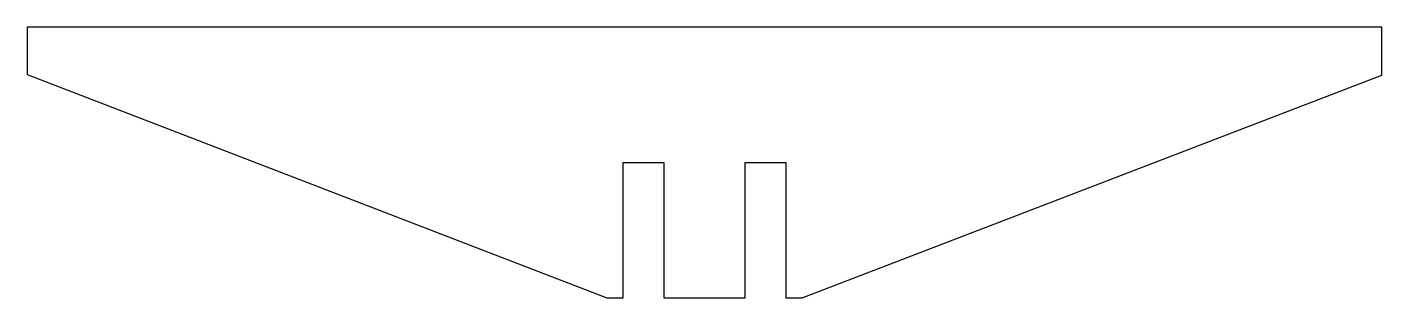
# Model space of a CAD drawing. Header units: inches. Extents: x 250 to 350, y -20 to 0.
import ezdxf

# ---------------------------------------------------------------- set-up
doc = ezdxf.new("R2010")
doc.units = ezdxf.units.IN
doc.header["$MEASUREMENT"] = 0
doc.layers.add('SLD-0', color=179, linetype='Continuous')

msp = doc.modelspace()

# ---------------------------------------------------------------- linework, layer by layer
at = {"layer": 'SLD-0'}
for p, q in [((350, 0), (250, 0)), ((250, 0), (250, -3.49)), ((350, -3.55), (350, 0)), ((250, -3.49), (292.8, -20)), ((307.22, -20), (350, -3.55)), ((294, -20), (294, -10)), ((294, -10), (297, -10)), ((297, -10), (297, -20)), ((303, -20), (303, -10)), ((303, -10), (306, -10)), ((306, -10), (306, -20)), ((292.8, -20), (294, -20)), ((297, -20), (303, -20)), ((306, -20), (307.22, -20))]:
    msp.add_line(p, q, dxfattribs=at)

doc.saveas('drawing.dxf')
